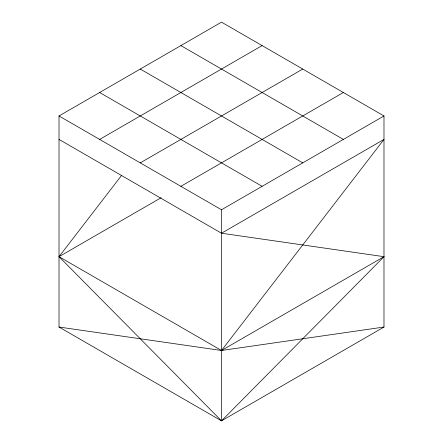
<?xml version="1.0" encoding="UTF-8"?>
<svg xmlns="http://www.w3.org/2000/svg" width="443" height="443" viewBox="0 0 443 443"><rect width="100%" height="100%" fill="white"/><g stroke="black" fill="none" stroke-linecap="round" stroke-linejoin="round"><path stroke-width="0.66" d="M121.736 175.201L59.013 256.68L221.5 420.85L383.987 327.039L383.987 115.961L221.5 22.15L59.013 115.961L59.013 327.039L221.5 420.85L383.987 256.68L221.5 233.223L59.013 139.412M59.013 327.039L221.5 350.491L383.987 139.412L221.5 233.223M99.636 139.412L262.123 45.601M140.254 162.869L302.746 69.058M161.163 197.705L59.013 256.68L221.5 350.491L383.987 327.039M180.877 186.32L343.364 92.509M59.013 115.961L221.5 209.772L383.987 115.961M221.5 350.491L383.987 256.68M180.877 45.601L343.364 139.412M140.254 69.058L302.746 162.869M99.636 92.509L262.123 186.32M221.5 209.772L221.5 420.85"/></g></svg>
